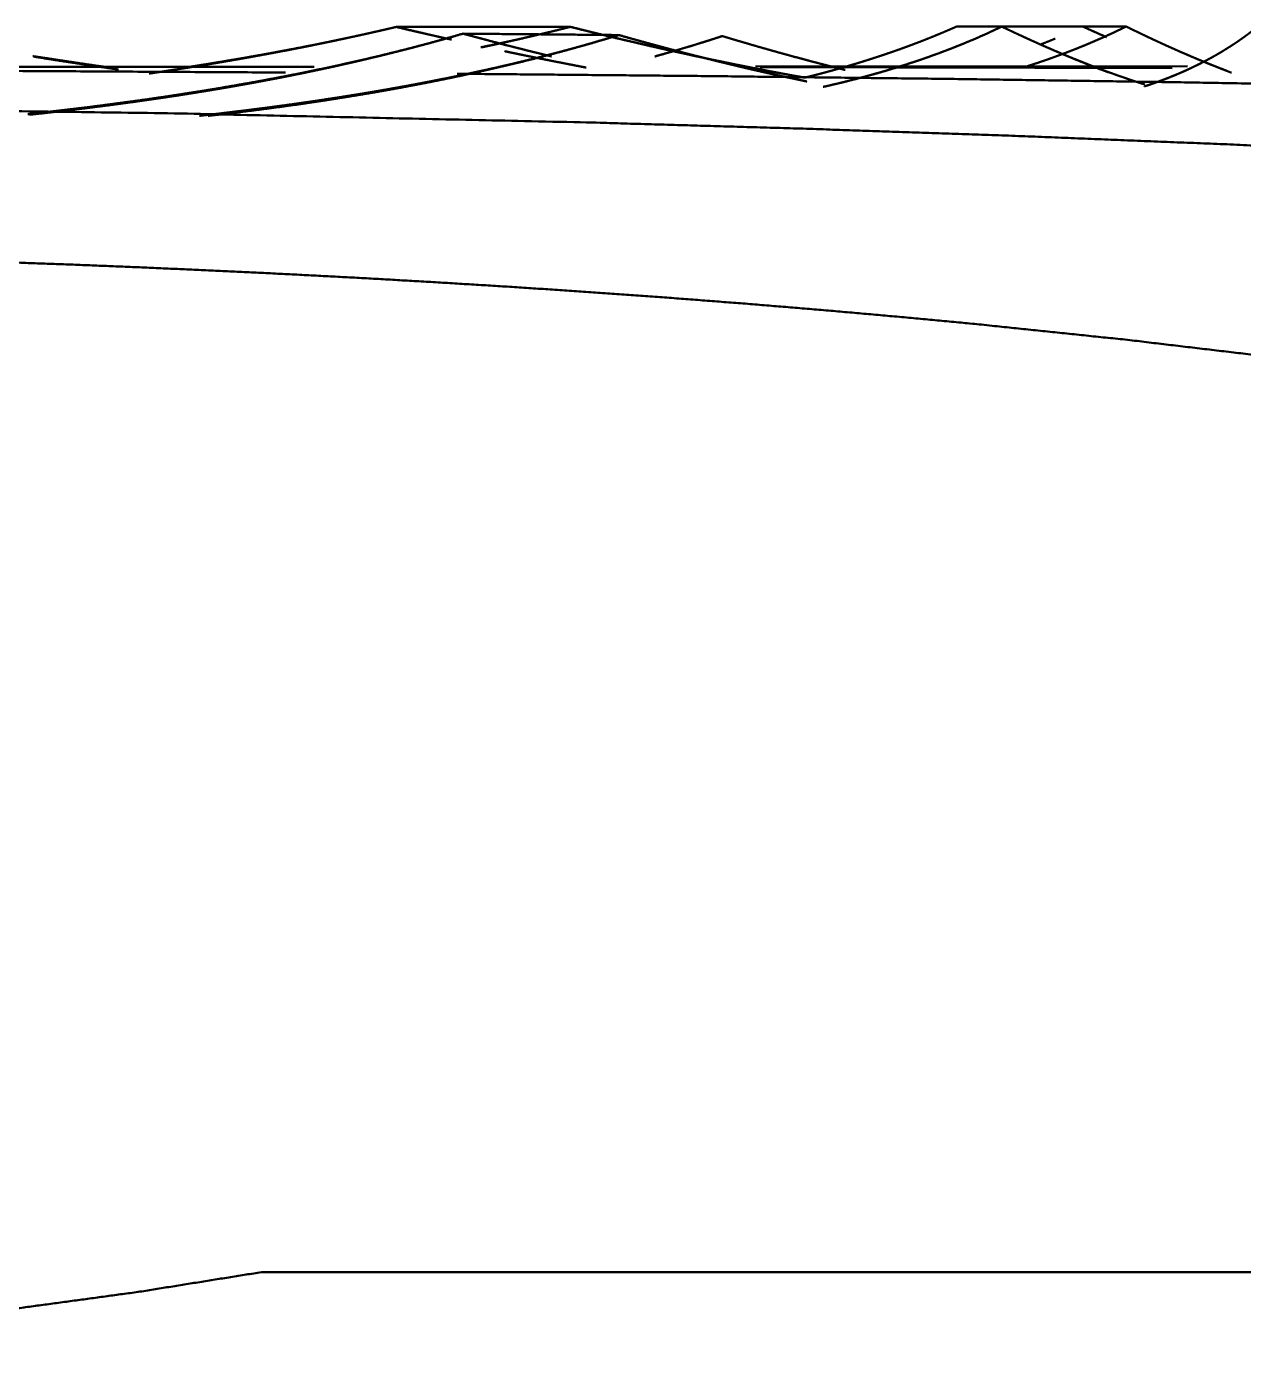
# Paper-space layout 'Layout1' of a CAD drawing. Header units: millimetres. Extents: x 37 to 380, y 30 to 264.
# Drawn here: x 264.005 to 267.034, y 169.249 to 172.55 of the extents above; entities that cross this region are included whole.
import ezdxf

# ---------------------------------------------------------------- set-up
doc = ezdxf.new("R2010")
doc.units = ezdxf.units.MM
doc.layers.add('170', color=7, linetype='Continuous', true_color=0xffffff)

psp = doc.layouts.get("Layout1")

# ---------------------------------------------------------------- linework, layer by layer
at = {"layer": '170', "color": 155, "linetype": 'Continuous', "lineweight": 50}
for p, q in [((266.8945, 172.4511), (265.8198, 172.4504)), ((266.8567, 172.4464), (265.8313, 172.4487)), ((264.5899, 169.4491), (282.8492, 169.4491))]:
    psp.add_line(p, q, dxfattribs=at)
for points, knots in [([(264.3106, 172.4331), (264.3273, 172.4356), (264.3444, 172.4382), (264.3615, 172.4408), (264.3785, 172.4434), (264.3955, 172.446), (264.4125, 172.4487), (264.4295, 172.4515), (264.4464, 172.4542), (264.4633, 172.457), (264.4802, 172.4598), (264.497, 172.4627), (264.5138, 172.4656), (264.5307, 172.4685), (264.5474, 172.4714), (264.5642, 172.4744), (264.5809, 172.4774), (264.5975, 172.4805), (264.6142, 172.4836), (264.6308, 172.4867), (264.6474, 172.4898), (264.664, 172.493), (264.6805, 172.4963), (264.6971, 172.4995), (264.7135, 172.5028), (264.73, 172.5062), (264.7464, 172.5095), (264.7628, 172.513), (264.7792, 172.5164), (264.7955, 172.5199), (264.8119, 172.5234), (264.8282, 172.527), (264.8444, 172.5306), (264.8607, 172.5342), (264.8769, 172.5379), (264.893, 172.5416), (264.9092, 172.5453), (264.9253, 172.5491)], [0, 0, 0.027048, 0.054672, 0.08227, 0.10981, 0.137326, 0.164816, 0.192249, 0.219692, 0.247043, 0.274405, 0.30171, 0.328958, 0.356214, 0.383417, 0.410596, 0.437718, 0.464817, 0.491896, 0.518918, 0.545921, 0.5729, 0.599824, 0.626728, 0.653613, 0.680439, 0.70725, 0.734006, 0.760739, 0.787454, 0.814151, 0.840794, 0.867386, 0.893989, 0.920546, 0.947049, 0.973535, 1, 1]), ([(264.9255, 172.5491), (264.9104, 172.5456), (264.8953, 172.542), (264.88, 172.5385), (264.8647, 172.5351), (264.8492, 172.5316), (264.8337, 172.5282), (264.8181, 172.5248), (264.8024, 172.5214), (264.7866, 172.5181), (264.7708, 172.5148), (264.7548, 172.5114), (264.7388, 172.5082), (264.7227, 172.5049), (264.7065, 172.5017), (264.6902, 172.4985), (264.6738, 172.4953), (264.6573, 172.4922), (264.6408, 172.4891), (264.6241, 172.486), (264.6074, 172.4829), (264.5905, 172.4798), (264.5736, 172.4768), (264.5566, 172.4738), (264.5395, 172.4708), (264.5223, 172.4679), (264.505, 172.465), (264.4877, 172.4621), (264.4702, 172.4592), (264.4526, 172.4563), (264.435, 172.4535), (264.4173, 172.4507), (264.3995, 172.4479), (264.3886, 172.4463)], [0, 0, 0.02838, 0.056824, 0.085481, 0.1142, 0.143168, 0.172156, 0.20144, 0.230704, 0.260264, 0.289845, 0.319681, 0.349539, 0.379689, 0.409825, 0.440254, 0.470746, 0.501453, 0.532225, 0.563249, 0.594338, 0.625646, 0.657015, 0.688678, 0.720329, 0.752274, 0.784281, 0.816509, 0.848839, 0.881387, 0.914, 0.946872, 0.979807, 1, 1]), ([(264.9253, 172.5491), (264.9599, 172.541), (264.9771, 172.537), (264.9943, 172.533), (265.0114, 172.5291), (265.0285, 172.5252), (265.0511, 172.5201)], [0, 0, 0.275031, 0.411909, 0.548578, 0.684551, 0.820471, 1, 1]), ([(265.0628, 172.5175), (265.0322, 172.5244), (265.0146, 172.5284), (264.9969, 172.5325), (264.9614, 172.5407), (264.9255, 172.5491)], [0, 0, 0.222819, 0.351207, 0.479787, 0.738752, 1, 1]), ([(265.1363, 172.4984), (265.1599, 172.5033), (265.1728, 172.5061), (265.1856, 172.5088), (265.1984, 172.5116), (265.2111, 172.5144), (265.2237, 172.5172), (265.2363, 172.52), (265.2488, 172.5229), (265.2613, 172.5257), (265.2737, 172.5286), (265.286, 172.5315), (265.2983, 172.5344), (265.3106, 172.5374), (265.3227, 172.5403), (265.3349, 172.5433), (265.3469, 172.5463), (265.359, 172.5493)], [0, 0, 0.105926, 0.16345, 0.220826, 0.277857, 0.33482, 0.391449, 0.447921, 0.50404, 0.560111, 0.615741, 0.671402, 0.726623, 0.781798, 0.836621, 0.8913, 0.945639, 1, 1]), ([(265.9424, 172.4228), (265.9278, 172.4255), (265.9131, 172.4281), (265.8984, 172.4308), (265.8836, 172.4336), (265.8688, 172.4363), (265.854, 172.4391), (265.8391, 172.442), (265.8242, 172.4449), (265.8093, 172.4478), (265.7943, 172.4508), (265.7793, 172.4538), (265.7642, 172.4569), (265.7491, 172.4599), (265.734, 172.4631), (265.7188, 172.4662), (265.7036, 172.4694), (265.6883, 172.4727), (265.673, 172.4759), (265.6577, 172.4793), (265.6423, 172.4826), (265.6269, 172.486), (265.6114, 172.4894), (265.596, 172.4929), (265.5804, 172.4964), (265.5648, 172.4999), (265.5493, 172.5035), (265.5336, 172.5071), (265.5179, 172.5108), (265.5022, 172.5145), (265.4864, 172.5182), (265.4706, 172.522), (265.4548, 172.5257), (265.4389, 172.5296), (265.423, 172.5334), (265.4071, 172.5373), (265.3911, 172.5413), (265.375, 172.5453), (265.359, 172.5493)], [0, 0, 0.024902, 0.049848, 0.074908, 0.100048, 0.125233, 0.150535, 0.175881, 0.201308, 0.226817, 0.252403, 0.278075, 0.303824, 0.329652, 0.355531, 0.381488, 0.407524, 0.433679, 0.459879, 0.486161, 0.512488, 0.538931, 0.565457, 0.592028, 0.618681, 0.645448, 0.672229, 0.699128, 0.726106, 0.753167, 0.780273, 0.807463, 0.834732, 0.862119, 0.889517, 0.917033, 0.944595, 0.972274, 1, 1]), ([(265.359, 172.5493), (265.3917, 172.5411), (265.4079, 172.5371), (265.4241, 172.5332), (265.4402, 172.5292), (265.4563, 172.5254), (265.4884, 172.5177), (265.5043, 172.514), (265.5202, 172.5102), (265.536, 172.5066), (265.5517, 172.5029), (265.5831, 172.4958), (265.5987, 172.4923), (265.6142, 172.4888), (265.6297, 172.4854), (265.6451, 172.482), (265.6605, 172.4786), (265.6758, 172.4753), (265.6911, 172.472), (265.7063, 172.4688), (265.7214, 172.4656), (265.7366, 172.4625), (265.7516, 172.4594), (265.7666, 172.4563), (265.7815, 172.4533), (265.7964, 172.4503), (265.8112, 172.4474), (265.826, 172.4445), (265.8407, 172.4417), (265.8554, 172.4388), (265.87, 172.4361), (265.8846, 172.4333), (265.8991, 172.4306), (265.9135, 172.428), (265.9279, 172.4254), (265.9423, 172.4228)], [0, 0, 0.05642, 0.084449, 0.112399, 0.140198, 0.167946, 0.223093, 0.250486, 0.2778, 0.304997, 0.332112, 0.38599, 0.412716, 0.439431, 0.465963, 0.492445, 0.518777, 0.545061, 0.571195, 0.597246, 0.623182, 0.649036, 0.67474, 0.700396, 0.725903, 0.751362, 0.776672, 0.8019, 0.827013, 0.852046, 0.876929, 0.901768, 0.926455, 0.951096, 0.975551, 1, 1]), ([(266.3196, 172.5498), (266.3099, 172.5456), (266.3002, 172.5414), (266.2904, 172.5372), (266.2806, 172.5331), (266.2707, 172.529), (266.2608, 172.5249), (266.2508, 172.5209), (266.2408, 172.5169), (266.2308, 172.513), (266.2207, 172.5091), (266.2105, 172.5053), (266.2004, 172.5015), (266.1901, 172.4977), (266.1799, 172.494), (266.1695, 172.4904), (266.1592, 172.4867), (266.1487, 172.4832), (266.1383, 172.4796), (266.1278, 172.4761), (266.1172, 172.4727), (266.1066, 172.4692), (266.096, 172.4659), (266.0853, 172.4625), (266.0746, 172.4592), (266.0638, 172.456), (266.053, 172.4528), (266.0421, 172.4496), (266.0313, 172.4465), (266.0203, 172.4434), (266.0093, 172.4403), (265.9983, 172.4373), (265.9872, 172.4343), (265.976, 172.4314), (265.9649, 172.4285), (265.9537, 172.4257), (265.9424, 172.4228)], [0, 0, 0.026569, 0.053201, 0.079878, 0.106609, 0.133396, 0.160288, 0.187236, 0.214233, 0.241299, 0.268413, 0.295637, 0.32293, 0.350275, 0.377683, 0.405202, 0.432727, 0.460373, 0.488084, 0.51586, 0.543703, 0.57166, 0.599636, 0.627721, 0.655883, 0.684113, 0.712413, 0.740833, 0.769274, 0.797843, 0.826477, 0.855183, 0.883969, 0.91288, 0.941807, 0.97086, 1, 1]), ([(265.9424, 172.4228), (265.9545, 172.4259), (265.9665, 172.4289), (265.9785, 172.432), (265.9904, 172.4352), (266.0022, 172.4384), (266.014, 172.4416), (266.0257, 172.4449), (266.0374, 172.4482), (266.049, 172.4516), (266.0606, 172.455), (266.072, 172.4584), (266.0835, 172.4619), (266.0948, 172.4655), (266.1061, 172.4691), (266.1174, 172.4727), (266.1285, 172.4764), (266.1397, 172.4801), (266.1507, 172.4838), (266.1617, 172.4876), (266.1727, 172.4915), (266.1835, 172.4954), (266.1944, 172.4993), (266.2051, 172.5033), (266.2158, 172.5073), (266.2265, 172.5113), (266.2371, 172.5154), (266.2476, 172.5196), (266.2581, 172.5238), (266.2684, 172.528), (266.2788, 172.5323), (266.2891, 172.5366), (266.2993, 172.541), (266.3095, 172.5454), (266.3196, 172.5498)], [0, 0, 0.031229, 0.062426, 0.093448, 0.124353, 0.155134, 0.185842, 0.216328, 0.246799, 0.277099, 0.307329, 0.33739, 0.367382, 0.397214, 0.426978, 0.456617, 0.486157, 0.515573, 0.544883, 0.574072, 0.603156, 0.632128, 0.661046, 0.689845, 0.718544, 0.747085, 0.775615, 0.803941, 0.832267, 0.860439, 0.888555, 0.916557, 0.944477, 0.972247, 1, 1]), ([(265.9881, 172.3999), (266.0068, 172.4042), (266.0278, 172.4091), (266.0487, 172.4142), (266.0694, 172.4195), (266.0899, 172.4249), (266.1103, 172.4304), (266.1305, 172.4361), (266.1506, 172.442), (266.1705, 172.448), (266.1902, 172.4542), (266.2098, 172.4606), (266.2293, 172.4671), (266.2485, 172.4738), (266.2677, 172.4807), (266.2866, 172.4877), (266.3054, 172.4949), (266.3241, 172.5022), (266.3426, 172.5097), (266.3609, 172.5174), (266.3791, 172.5253), (266.3971, 172.5333), (266.4149, 172.5416), (266.4326, 172.5499)], [0, 0, 0.040976, 0.086815, 0.132473, 0.17787, 0.223052, 0.267942, 0.312666, 0.357101, 0.401383, 0.445391, 0.489207, 0.532798, 0.576212, 0.619411, 0.6624, 0.705224, 0.747857, 0.790293, 0.832579, 0.87468, 0.916627, 0.958386, 1, 1]), ([(266.4326, 172.5499), (266.4237, 172.5457), (266.4149, 172.5415), (266.406, 172.5374), (266.397, 172.5333), (266.388, 172.5292), (266.3789, 172.5252), (266.3698, 172.5213), (266.3606, 172.5173), (266.3514, 172.5134), (266.3421, 172.5096), (266.3328, 172.5057), (266.3234, 172.502), (266.3139, 172.4982), (266.3045, 172.4945), (266.2949, 172.4908), (266.2853, 172.4872), (266.2757, 172.4836), (266.266, 172.4801), (266.2562, 172.4766), (266.2464, 172.4731), (266.2365, 172.4697), (266.2266, 172.4663), (266.2167, 172.4629), (266.2066, 172.4596), (266.1966, 172.4564), (266.1864, 172.4531), (266.1763, 172.4499), (266.166, 172.4468), (266.1557, 172.4437), (266.1454, 172.4406), (266.135, 172.4376), (266.1245, 172.4346), (266.114, 172.4316), (266.1035, 172.4287), (266.0928, 172.4258), (266.0822, 172.423), (266.0719, 172.4203)], [0, 0, 0.02547, 0.050953, 0.076598, 0.102284, 0.128035, 0.153879, 0.179838, 0.205853, 0.231935, 0.258115, 0.284412, 0.31072, 0.337187, 0.363715, 0.390365, 0.417076, 0.443902, 0.470791, 0.497795, 0.524873, 0.55212, 0.579373, 0.606762, 0.634261, 0.661889, 0.689527, 0.717346, 0.745236, 0.773257, 0.801393, 0.829611, 0.857902, 0.88637, 0.914913, 0.943591, 0.972338, 1, 1]), ([(266.6982, 172.436), (266.6963, 172.4367), (266.6886, 172.4396), (266.681, 172.4425), (266.6732, 172.4454), (266.6655, 172.4484), (266.6577, 172.4514), (266.6498, 172.4545), (266.642, 172.4576), (266.6341, 172.4608), (266.6261, 172.464), (266.6181, 172.4672), (266.6101, 172.4705), (266.602, 172.4739), (266.5939, 172.4773), (266.5858, 172.4807), (266.5776, 172.4842), (266.5694, 172.4877), (266.5611, 172.4912), (266.5528, 172.4948), (266.5445, 172.4985), (266.5361, 172.5022), (266.5277, 172.5059), (266.5192, 172.5097), (266.5107, 172.5135), (266.5022, 172.5174), (266.4937, 172.5213), (266.485, 172.5253), (266.4764, 172.5293), (266.4677, 172.5333), (266.459, 172.5374), (266.4502, 172.5415), (266.4414, 172.5457), (266.4326, 172.5499)], [0, 0, 0.007105, 0.035339, 0.06369, 0.092292, 0.121025, 0.149943, 0.179046, 0.208269, 0.237756, 0.267429, 0.297236, 0.327216, 0.357462, 0.387843, 0.418397, 0.449153, 0.48003, 0.511161, 0.542428, 0.573949, 0.605593, 0.63744, 0.669461, 0.701701, 0.73405, 0.766668, 0.799476, 0.832409, 0.865531, 0.898859, 0.932377, 0.966101, 1, 1]), ([(266.4326, 172.5499), (266.4419, 172.5455), (266.4512, 172.5411), (266.4604, 172.5367), (266.4696, 172.5324), (266.4788, 172.5282), (266.4879, 172.524), (266.497, 172.5198), (266.506, 172.5157), (266.515, 172.5117), (266.5239, 172.5077), (266.5328, 172.5037), (266.5417, 172.4998), (266.5505, 172.496), (266.5592, 172.4922), (266.568, 172.4885), (266.5766, 172.4848), (266.5853, 172.4811), (266.5939, 172.4776), (266.6024, 172.474), (266.6109, 172.4705), (266.6194, 172.4671), (266.6278, 172.4637), (266.6362, 172.4604), (266.6445, 172.4571), (266.6528, 172.4538), (266.661, 172.4507), (266.6692, 172.4475), (266.6774, 172.4444), (266.6855, 172.4414), (266.6935, 172.4384), (266.7015, 172.4355), (266.7095, 172.4326), (266.7175, 172.4297), (266.7254, 172.4269), (266.7332, 172.4242), (266.741, 172.4215), (266.7487, 172.4189), (266.7565, 172.4163), (266.7641, 172.4137), (266.7718, 172.4112), (266.7793, 172.4088), (266.7869, 172.4064), (266.7887, 172.4058)], [0, 0, 0.026858, 0.053633, 0.080193, 0.106599, 0.132851, 0.158959, 0.184903, 0.210705, 0.236293, 0.261777, 0.28707, 0.31221, 0.337187, 0.362023, 0.386707, 0.411239, 0.43557, 0.4598, 0.483839, 0.507767, 0.531506, 0.555094, 0.578533, 0.601822, 0.624911, 0.647902, 0.670704, 0.693408, 0.715913, 0.738271, 0.760481, 0.782554, 0.80448, 0.82626, 0.847842, 0.86928, 0.890631, 0.911787, 0.932798, 0.953665, 0.974337, 0.994925, 1, 1]), ([(266.7422, 172.5502), (266.7337, 172.546), (266.7251, 172.5418), (266.7165, 172.5377), (266.7078, 172.5336), (266.6991, 172.5296), (266.6903, 172.5256), (266.6815, 172.5217), (266.6727, 172.5178), (266.6638, 172.5139), (266.6549, 172.5101), (266.6459, 172.5063), (266.6369, 172.5026), (266.6279, 172.4989), (266.6188, 172.4953), (266.6097, 172.4916), (266.6006, 172.4881), (266.5914, 172.4846), (266.5822, 172.4811), (266.5729, 172.4777), (266.5636, 172.4743), (266.5542, 172.4709), (266.5448, 172.4676), (266.5354, 172.4643), (266.5259, 172.4611), (266.5164, 172.4579), (266.5069, 172.4548), (266.49, 172.4493)], [0, 0, 0.03505, 0.070187, 0.10531, 0.140574, 0.175912, 0.21124, 0.246728, 0.282209, 0.317768, 0.353477, 0.389195, 0.424996, 0.460879, 0.496832, 0.532813, 0.568937, 0.605149, 0.641391, 0.67778, 0.714188, 0.750758, 0.78735, 0.824047, 0.860827, 0.897701, 0.934673, 1, 1]), ([(266.5918, 172.4847), (266.607, 172.4906), (266.6245, 172.4975), (266.6419, 172.5046), (266.659, 172.5118), (266.676, 172.5192), (266.6928, 172.5267), (266.7095, 172.5344), (266.7259, 172.5422), (266.7422, 172.5502)], [0, 0, 0.099213, 0.213973, 0.328291, 0.44162, 0.554625, 0.666782, 0.778464, 0.889379, 1, 1]), ([(266.634, 172.5501), (266.6436, 172.5457), (266.6533, 172.5413), (266.6628, 172.537), (266.6724, 172.5328), (266.6819, 172.5286), (266.6913, 172.5244), (266.6929, 172.5237)], [0, 0, 0.164289, 0.328021, 0.490483, 0.652327, 0.812968, 0.972765, 1, 1]), ([(266.6929, 172.524), (266.6887, 172.5258), (266.6798, 172.5297), (266.6709, 172.5337), (266.6619, 172.5377), (266.6528, 172.5418), (266.6437, 172.5459), (266.6346, 172.5501)], [0, 0, 0.070843, 0.223776, 0.377269, 0.531616, 0.686887, 0.843309, 1, 1]), ([(266.7422, 172.5502), (266.7506, 172.546), (266.759, 172.5419), (266.7674, 172.5379), (266.7757, 172.5339), (266.7839, 172.5299), (266.7922, 172.526), (266.8004, 172.5221), (266.8085, 172.5183), (266.8167, 172.5145), (266.8247, 172.5108), (266.8328, 172.5071), (266.8408, 172.5034), (266.8488, 172.4998), (266.8567, 172.4962), (266.8646, 172.4927), (266.8725, 172.4892), (266.8803, 172.4858), (266.8881, 172.4824), (266.9036, 172.4757), (266.9113, 172.4725), (266.9189, 172.4692), (266.9265, 172.4661), (266.9341, 172.4629), (266.9416, 172.4598), (266.9491, 172.4568), (266.9566, 172.4538), (266.964, 172.4508), (266.9714, 172.4479), (266.9787, 172.445), (266.986, 172.4422), (266.9933, 172.4394), (267.004, 172.4353)], [0, 0, 0.032699, 0.065351, 0.097745, 0.129994, 0.162051, 0.193981, 0.225652, 0.257196, 0.288533, 0.319678, 0.350631, 0.381458, 0.412094, 0.442524, 0.472762, 0.502876, 0.532733, 0.562466, 0.621413, 0.650628, 0.679653, 0.708476, 0.737123, 0.765567, 0.79389, 0.822025, 0.849972, 0.877798, 0.905356, 0.932794, 0.960046, 1, 1]), ([(266.9929, 172.4399), (266.9909, 172.4406), (266.9837, 172.4434), (266.9764, 172.4462), (266.9691, 172.449), (266.9618, 172.4519), (266.9544, 172.4549), (266.947, 172.4578), (266.9396, 172.4609), (266.9321, 172.4639), (266.9246, 172.467), (266.9171, 172.4702), (266.9095, 172.4734), (266.9019, 172.4766), (266.8942, 172.4799), (266.8865, 172.4832), (266.8788, 172.4865), (266.8711, 172.4899), (266.8633, 172.4934), (266.8555, 172.4969), (266.8476, 172.5004), (266.8397, 172.504), (266.8318, 172.5076), (266.8238, 172.5112), (266.8158, 172.5149), (266.8078, 172.5187), (266.7997, 172.5225), (266.7916, 172.5263), (266.7835, 172.5302), (266.7753, 172.5341), (266.7671, 172.538), (266.7588, 172.542), (266.7505, 172.5461), (266.7422, 172.5502)], [0, 0, 0.007666, 0.035947, 0.064339, 0.09294, 0.121666, 0.150658, 0.179777, 0.209091, 0.238533, 0.268242, 0.298023, 0.328071, 0.358232, 0.388676, 0.41918, 0.449951, 0.480851, 0.511951, 0.543196, 0.574625, 0.60627, 0.638098, 0.670074, 0.70225, 0.734626, 0.767134, 0.79986, 0.83277, 0.865898, 0.899142, 0.932605, 0.966286, 1, 1]), ([(267.0644, 172.5457), (267.059, 172.5415), (267.0536, 172.5373), (267.0482, 172.5332), (267.0427, 172.5291), (267.0372, 172.5251), (267.0316, 172.5211), (267.0261, 172.5172), (267.0204, 172.5133), (267.0147, 172.5095), (267.009, 172.5057), (267.0033, 172.502), (266.9975, 172.4982), (266.9916, 172.4946), (266.9858, 172.491), (266.9798, 172.4874), (266.9739, 172.4839), (266.9679, 172.4804), (266.9619, 172.4769), (266.9558, 172.4735), (266.9497, 172.4702), (266.9435, 172.4669), (266.9373, 172.4636), (266.9311, 172.4604), (266.9248, 172.4572), (266.9185, 172.4541), (266.9122, 172.451), (266.9058, 172.4479), (266.8994, 172.4449), (266.8929, 172.4419), (266.8864, 172.439), (266.8799, 172.4361), (266.8733, 172.4333), (266.8667, 172.4305), (266.86, 172.4277), (266.8533, 172.425), (266.8466, 172.4223), (266.8398, 172.4197), (266.833, 172.4171), (266.8262, 172.4146), (266.8193, 172.4121), (266.8124, 172.4096), (266.8054, 172.4072), (266.7984, 172.4048), (266.7914, 172.4024), (266.7876, 172.4012)], [0, 0, 0.021653, 0.043371, 0.065092, 0.086821, 0.108577, 0.130364, 0.152108, 0.17394, 0.195788, 0.217617, 0.239538, 0.261444, 0.283429, 0.3054, 0.327415, 0.349458, 0.371548, 0.393687, 0.415876, 0.438058, 0.460335, 0.482608, 0.504996, 0.527382, 0.549827, 0.572316, 0.594882, 0.617496, 0.640175, 0.662858, 0.685669, 0.708487, 0.731375, 0.754333, 0.777364, 0.800455, 0.823571, 0.846813, 0.870081, 0.893428, 0.916843, 0.940349, 0.963864, 0.987534, 1, 1]), ([(266.7951, 172.4034), (266.7995, 172.4049), (266.8062, 172.4072), (266.8127, 172.4095), (266.8193, 172.4118), (266.8258, 172.4141), (266.8322, 172.4165), (266.8387, 172.419), (266.8451, 172.4215), (266.8514, 172.424), (266.8577, 172.4265), (266.864, 172.4291), (266.8702, 172.4317), (266.8764, 172.4343), (266.8826, 172.437), (266.8887, 172.4397), (266.8947, 172.4425), (266.9008, 172.4453), (266.9068, 172.4481), (266.9127, 172.451), (266.9187, 172.4539), (266.9246, 172.4568), (266.9304, 172.4598), (266.9362, 172.4628), (266.942, 172.4658), (266.9477, 172.4689), (266.9534, 172.472), (266.9591, 172.4752), (266.9647, 172.4784), (266.9703, 172.4816), (266.9758, 172.4848), (266.9813, 172.4881), (266.9868, 172.4915), (266.9922, 172.4948), (266.9976, 172.4982), (267.003, 172.5017), (267.0083, 172.5051), (267.0136, 172.5086), (267.0188, 172.5122), (267.024, 172.5158), (267.0292, 172.5194), (267.0343, 172.523), (267.0394, 172.5267), (267.0445, 172.5304), (267.0495, 172.5342), (267.0545, 172.538), (267.0595, 172.5418), (267.0644, 172.5457)], [0, 0, 0.015172, 0.038075, 0.060819, 0.083533, 0.106102, 0.128643, 0.151105, 0.173477, 0.195759, 0.217967, 0.2401, 0.26221, 0.284173, 0.306128, 0.327999, 0.349803, 0.371526, 0.393185, 0.414764, 0.436327, 0.457844, 0.479211, 0.500579, 0.521933, 0.543173, 0.564342, 0.585517, 0.606624, 0.627681, 0.648672, 0.669615, 0.690554, 0.71143, 0.732263, 0.753055, 0.77377, 0.794521, 0.815198, 0.835858, 0.856445, 0.877055, 0.897634, 0.918163, 0.938644, 0.959152, 0.979582, 1, 1]), ([(264.0086, 172.332), (264.053, 172.3369), (264.0909, 172.3413), (264.1287, 172.3458), (264.1658, 172.3503), (264.2028, 172.3551), (264.2392, 172.3599), (264.2755, 172.3648), (264.3112, 172.3698), (264.3467, 172.375), (264.3817, 172.3803), (264.4165, 172.3857), (264.4507, 172.3911), (264.4848, 172.3967), (264.5183, 172.4025), (264.5517, 172.4083), (264.5845, 172.4142), (264.6172, 172.4203), (264.6493, 172.4264), (264.6812, 172.4327), (264.7127, 172.4391), (264.7439, 172.4456), (264.7746, 172.4522), (264.8052, 172.459), (264.8353, 172.4658), (264.8652, 172.4727), (264.8946, 172.4798), (264.9238, 172.487), (264.9525, 172.4942), (264.9811, 172.5017), (265.0091, 172.5091), (265.037, 172.5168), (265.0644, 172.5245), (265.0917, 172.5324)], [0, 0, 0.040468, 0.075069, 0.109554, 0.143508, 0.17733, 0.210639, 0.243819, 0.276507, 0.309066, 0.341116, 0.373056, 0.404488, 0.435811, 0.466649, 0.49736, 0.527586, 0.557708, 0.587361, 0.616894, 0.645962, 0.674912, 0.703416, 0.731804, 0.759747, 0.787596, 0.814984, 0.842277, 0.869131, 0.895891, 0.922232, 0.94845, 0.974257, 1, 1]), ([(265.0917, 172.5324), (265.0779, 172.5284), (265.0642, 172.5244), (265.0504, 172.5205), (265.0366, 172.5166), (265.0227, 172.5128), (265.0088, 172.509), (264.9949, 172.5052), (264.9809, 172.5015), (264.967, 172.4978), (264.953, 172.4942), (264.9389, 172.4906), (264.9248, 172.487), (264.9107, 172.4835), (264.8966, 172.4799), (264.8824, 172.4765), (264.8682, 172.4731), (264.854, 172.4697), (264.8397, 172.4663), (264.8255, 172.463), (264.8111, 172.4597), (264.7968, 172.4565), (264.7824, 172.4532), (264.768, 172.45), (264.7536, 172.4469), (264.7391, 172.4438), (264.7246, 172.4407), (264.7101, 172.4377), (264.6955, 172.4346), (264.6809, 172.4317), (264.6663, 172.4287), (264.6517, 172.4258), (264.637, 172.4229), (264.6223, 172.4201), (264.6075, 172.4173), (264.5928, 172.4145), (264.578, 172.4117), (264.5631, 172.409), (264.5483, 172.4063), (264.5334, 172.4037), (264.5185, 172.401), (264.5035, 172.3984), (264.4886, 172.3959), (264.4736, 172.3933), (264.4585, 172.3908), (264.4435, 172.3884), (264.4284, 172.3859), (264.4132, 172.3835), (264.3981, 172.3811), (264.3829, 172.3787), (264.3677, 172.3764), (264.3525, 172.3741), (264.3372, 172.3719), (264.3219, 172.3696), (264.3066, 172.3674), (264.2912, 172.3652), (264.2759, 172.363), (264.2604, 172.3609), (264.245, 172.3588), (264.2295, 172.3567), (264.214, 172.3547), (264.183, 172.3507), (264.1674, 172.3487), (264.1518, 172.3467), (264.1361, 172.3448), (264.1205, 172.3429), (264.1048, 172.3411), (264.089, 172.3392), (264.0733, 172.3374), (264.0575, 172.3356), (264.0417, 172.3338), (264.0126, 172.3307)], [0, 0, 0.013021, 0.026034, 0.039091, 0.052156, 0.065228, 0.07833, 0.09144, 0.104595, 0.117742, 0.130916, 0.144099, 0.157312, 0.170551, 0.183803, 0.197063, 0.210353, 0.223653, 0.236983, 0.250323, 0.263693, 0.277073, 0.290467, 0.30389, 0.317341, 0.330805, 0.344299, 0.357788, 0.371327, 0.384857, 0.398438, 0.412013, 0.425637, 0.439255, 0.452906, 0.466568, 0.480263, 0.49399, 0.507711, 0.521464, 0.53525, 0.54905, 0.562862, 0.576707, 0.590568, 0.604459, 0.618366, 0.632305, 0.646259, 0.660227, 0.674209, 0.688244, 0.702273, 0.716337, 0.730417, 0.744529, 0.758657, 0.772819, 0.786995, 0.801187, 0.815414, 0.843912, 0.858203, 0.87251, 0.886851, 0.901209, 0.915582, 0.92999, 0.944414, 0.958872, 0.973347, 1, 1]), ([(265.4794, 172.5289), (265.4657, 172.5248), (265.452, 172.5206), (265.4382, 172.5165), (265.4243, 172.5125), (265.4103, 172.5084), (265.3963, 172.5044), (265.3821, 172.5004), (265.3679, 172.4965), (265.3535, 172.4926), (265.3391, 172.4887), (265.3246, 172.4849), (265.31, 172.4811), (265.2953, 172.4773), (265.2806, 172.4735), (265.2657, 172.4698), (265.2508, 172.4661), (265.2357, 172.4625), (265.2206, 172.4588), (265.2054, 172.4552), (265.1901, 172.4517), (265.1747, 172.4481), (265.1593, 172.4447), (265.1437, 172.4412), (265.1281, 172.4378), (265.1123, 172.4344), (265.0965, 172.431), (265.0806, 172.4277), (265.0646, 172.4244), (265.0485, 172.4211), (265.0323, 172.4179), (265.016, 172.4146), (264.9997, 172.4115), (264.9832, 172.4083), (264.9666, 172.4052), (264.95, 172.4021), (264.9333, 172.3991), (264.9164, 172.3961), (264.8995, 172.3931), (264.8824, 172.3901), (264.8654, 172.3872), (264.8481, 172.3843), (264.8308, 172.3815), (264.8134, 172.3787), (264.7959, 172.3759), (264.7783, 172.3731), (264.7607, 172.3704), (264.7429, 172.3677), (264.725, 172.365), (264.707, 172.3624), (264.689, 172.3598), (264.6708, 172.3572), (264.6526, 172.3547), (264.6342, 172.3522), (264.6158, 172.3497), (264.5972, 172.3473), (264.5786, 172.3449), (264.5598, 172.3425), (264.541, 172.3402), (264.522, 172.3379), (264.503, 172.3356), (264.4839, 172.3333), (264.4647, 172.3311), (264.4358, 172.3279)], [0, 0, 0.013439, 0.026888, 0.040461, 0.05404, 0.067746, 0.081477, 0.095314, 0.109178, 0.123168, 0.137167, 0.151292, 0.165423, 0.179703, 0.193989, 0.208385, 0.222827, 0.237377, 0.251956, 0.266644, 0.281379, 0.296224, 0.311095, 0.326098, 0.341127, 0.356269, 0.371457, 0.386755, 0.402103, 0.417561, 0.433049, 0.448647, 0.464294, 0.480072, 0.495881, 0.511818, 0.527768, 0.543867, 0.559997, 0.576258, 0.592532, 0.608955, 0.62541, 0.641995, 0.658614, 0.675362, 0.692143, 0.709055, 0.726019, 0.743096, 0.760224, 0.777484, 0.794778, 0.812202, 0.829659, 0.84727, 0.864893, 0.882668, 0.900476, 0.918437, 0.936412, 0.954539, 0.972699, 1, 1]), ([(264.4576, 172.3279), (264.4818, 172.3307), (264.5132, 172.3344), (264.5444, 172.3382), (264.5756, 172.3421), (264.6066, 172.3461), (264.6375, 172.3503), (264.6683, 172.3545), (264.6989, 172.3589), (264.7295, 172.3635), (264.7599, 172.3681), (264.7902, 172.3729), (264.8204, 172.3778), (264.8504, 172.3828), (264.8803, 172.3879), (264.9101, 172.3932), (264.9398, 172.3986), (264.9693, 172.4042), (264.9988, 172.4098), (265.0281, 172.4157), (265.0573, 172.4216), (265.0863, 172.4277), (265.1152, 172.434), (265.144, 172.4404), (265.1727, 172.4469), (265.2012, 172.4536), (265.2296, 172.4604), (265.2579, 172.4674), (265.2861, 172.4745), (265.3141, 172.4818), (265.342, 172.4893), (265.3697, 172.4969), (265.3974, 172.5046), (265.4248, 172.5126), (265.4522, 172.5207), (265.4794, 172.5289)], [0, 0, 0.023341, 0.053636, 0.083825, 0.113931, 0.143932, 0.173829, 0.203624, 0.233317, 0.26291, 0.292423, 0.321816, 0.351131, 0.380328, 0.40945, 0.438474, 0.467405, 0.496224, 0.524969, 0.553603, 0.582165, 0.610622, 0.638989, 0.667269, 0.695466, 0.723576, 0.751586, 0.779515, 0.807384, 0.835137, 0.862812, 0.890412, 0.917937, 0.945355, 0.972712, 1, 1]), ([(265.3089, 172.4763), (265.2904, 172.4809), (265.2782, 172.4839), (265.2659, 172.4869), (265.2414, 172.4931), (265.2291, 172.4962), (265.2167, 172.4994), (265.2043, 172.5025), (265.1795, 172.509), (265.167, 172.5122), (265.1546, 172.5155), (265.1295, 172.5222), (265.1169, 172.5255), (265.1043, 172.5289), (265.0917, 172.5324)], [0, 0, 0.085079, 0.141154, 0.197351, 0.310192, 0.366837, 0.423605, 0.480585, 0.594972, 0.652402, 0.709945, 0.82548, 0.883562, 0.941769, 1, 1]), ([(265.0917, 172.5324), (265.1055, 172.5286), (265.1192, 172.5249), (265.133, 172.5213), (265.1466, 172.5176), (265.1602, 172.514), (265.1738, 172.5105), (265.1874, 172.5069), (265.2009, 172.5035), (265.2143, 172.5), (265.2277, 172.4966), (265.2411, 172.4932), (265.2544, 172.4898), (265.2677, 172.4865), (265.2809, 172.4833), (265.2941, 172.48), (265.3072, 172.4768), (265.3117, 172.4757)], [0, 0, 0.062873, 0.125634, 0.188085, 0.250413, 0.31233, 0.374224, 0.43572, 0.497094, 0.558246, 0.6191, 0.679733, 0.740244, 0.800446, 0.860439, 0.920123, 0.979686, 1, 1]), ([(265.2707, 172.5278), (265.2588, 172.5251), (265.242, 172.5212), (265.2252, 172.5174), (265.2083, 172.5136), (265.1914, 172.5098), (265.1744, 172.5061), (265.1574, 172.5024), (265.1406, 172.4989)], [0, 0, 0.091439, 0.221021, 0.350685, 0.480584, 0.610566, 0.740768, 0.871224, 1, 1]), ([(265.4794, 172.5289), (265.5061, 172.5214), (265.5194, 172.5177), (265.5326, 172.514), (265.5458, 172.5104), (265.559, 172.5068), (265.5722, 172.5032), (265.5853, 172.4997), (265.5984, 172.4962), (265.6115, 172.4927), (265.6245, 172.4893), (265.6375, 172.4859), (265.6504, 172.4825), (265.6633, 172.4792), (265.6762, 172.4759), (265.6891, 172.4727), (265.7019, 172.4695), (265.7146, 172.4663), (265.7274, 172.4631), (265.7401, 172.46), (265.7528, 172.457), (265.7654, 172.4539), (265.778, 172.4509), (265.7906, 172.448), (265.8031, 172.4451), (265.8156, 172.4422), (265.8281, 172.4393), (265.8405, 172.4365), (265.8529, 172.4337), (265.8653, 172.431), (265.8776, 172.4283), (265.8899, 172.4256), (265.9022, 172.423), (265.9144, 172.4204), (265.9266, 172.4179), (265.9388, 172.4153), (265.9402, 172.415)], [0, 0, 0.058358, 0.087423, 0.116387, 0.145244, 0.174042, 0.202739, 0.23137, 0.259901, 0.288367, 0.316691, 0.344992, 0.37315, 0.401245, 0.429238, 0.457174, 0.485004, 0.512728, 0.540395, 0.567961, 0.595422, 0.62282, 0.650076, 0.677312, 0.704406, 0.731443, 0.75837, 0.785241, 0.812012, 0.83868, 0.865243, 0.891751, 0.918154, 0.944502, 0.970704, 0.996845, 1, 1]), ([(265.9471, 172.4134), (265.9413, 172.4146), (265.9285, 172.4173), (265.9157, 172.42), (265.9028, 172.4227), (265.8899, 172.4254), (265.877, 172.4283), (265.864, 172.4311), (265.8509, 172.434), (265.8378, 172.437), (265.8247, 172.44), (265.8115, 172.443), (265.7982, 172.4461), (265.7849, 172.4492), (265.7715, 172.4524), (265.7581, 172.4556), (265.7447, 172.4589), (265.7312, 172.4621), (265.7176, 172.4655), (265.704, 172.4689), (265.6903, 172.4723), (265.6766, 172.4758), (265.6629, 172.4793), (265.6491, 172.4828), (265.6352, 172.4864), (265.6213, 172.4901), (265.6073, 172.4938), (265.5933, 172.4975), (265.5793, 172.5013), (265.5652, 172.5051), (265.551, 172.509), (265.5368, 172.5129), (265.5225, 172.5168), (265.5082, 172.5208), (265.4938, 172.5249), (265.4794, 172.5289)], [0, 0, 0.012438, 0.039468, 0.066599, 0.093916, 0.121293, 0.148819, 0.176446, 0.204218, 0.23205, 0.260073, 0.288195, 0.31647, 0.344802, 0.373321, 0.401906, 0.430637, 0.459507, 0.488492, 0.517576, 0.54681, 0.576148, 0.605632, 0.635221, 0.664961, 0.694765, 0.724756, 0.75481, 0.785053, 0.815365, 0.845865, 0.876428, 0.907139, 0.937961, 0.968931, 1, 1]), ([(265.7368, 172.5264), (265.7243, 172.5223), (265.7117, 172.5182), (265.6992, 172.5142), (265.6866, 172.5103), (265.6739, 172.5063), (265.6613, 172.5024), (265.6486, 172.4986), (265.6358, 172.4948), (265.6231, 172.491), (265.6103, 172.4873), (265.5974, 172.4836), (265.5846, 172.4799), (265.5691, 172.4756)], [0, 0, 0.075096, 0.150267, 0.225555, 0.300902, 0.376517, 0.452079, 0.527893, 0.60377, 0.679805, 0.755904, 0.832147, 0.908569, 1, 1]), ([(265.6512, 172.4993), (265.6906, 172.5115), (265.7139, 172.5189), (265.737, 172.5264)], [0, 0, 0.458765, 0.729662, 1, 1]), ([(265.737, 172.5264), (265.7498, 172.5225), (265.7625, 172.5187), (265.7752, 172.5149), (265.7879, 172.5112), (265.8005, 172.5075), (265.8131, 172.5038), (265.8256, 172.5002), (265.8381, 172.4966), (265.8506, 172.4931), (265.863, 172.4895), (265.8754, 172.4861), (265.8877, 172.4827), (265.8999, 172.4793), (265.9122, 172.4759), (265.9365, 172.4694), (265.9606, 172.463), (265.9726, 172.4598), (265.9846, 172.4567), (265.9965, 172.4536), (266.0084, 172.4506), (266.0202, 172.4476), (266.043, 172.442)], [0, 0, 0.042093, 0.084033, 0.125811, 0.167427, 0.208818, 0.250111, 0.29118, 0.33216, 0.372916, 0.413511, 0.453945, 0.494219, 0.53427, 0.574232, 0.653552, 0.732233, 0.771336, 0.810287, 0.849009, 0.887643, 0.926056, 1, 1]), ([(266.5659, 172.5202), (266.5557, 172.516), (266.5455, 172.5119), (266.5354, 172.5079), (266.5284, 172.5051)], [0, 0, 0.274156, 0.544314, 0.814949, 1, 1]), ([(265.1956, 172.4886), (265.1971, 172.4883), (265.2138, 172.4848), (265.2303, 172.4813), (265.2469, 172.4779), (265.2634, 172.4745), (265.2798, 172.4712), (265.2962, 172.4679), (265.3126, 172.4646), (265.3289, 172.4614), (265.3452, 172.4582), (265.3614, 172.455), (265.3776, 172.4519), (265.3978, 172.448)], [0, 0, 0.00748, 0.089828, 0.171939, 0.253823, 0.33547, 0.41689, 0.498075, 0.578925, 0.659647, 0.740036, 0.820288, 0.900206, 1, 1]), ([(265.2995, 172.4672), (265.2717, 172.4728), (265.2549, 172.4762), (265.2382, 172.4797), (265.2214, 172.4832), (265.2046, 172.4867), (265.1958, 172.4886)], [0, 0, 0.268628, 0.429596, 0.590833, 0.753105, 0.915627, 1, 1]), ([(265.5699, 172.4759), (265.5951, 172.483), (265.6079, 172.4866)], [0, 0, 0.6607, 1, 1]), ([(264.6497, 172.4356), (263.8902, 172.44), (262.6875, 172.4443), (260.2822, 172.4475), (257.6369, 172.4473)], [0, 0, 0.108301, 0.279798, 0.622791, 1, 1]), ([(264.0206, 172.4764), (264.0454, 172.4726), (264.0798, 172.4674), (264.1139, 172.4623), (264.1477, 172.4572), (264.1813, 172.4523), (264.214, 172.4476)], [0, 0, 0.128247, 0.306208, 0.482626, 0.65751, 0.83086, 1, 1]), ([(264.2344, 172.443), (264.2088, 172.4468), (264.1744, 172.4519), (264.1398, 172.4571), (264.105, 172.4624), (264.0702, 172.4678), (264.0247, 172.4749)], [0, 0, 0.121746, 0.286077, 0.451036, 0.616535, 0.782656, 1, 1]), ([(277.1032, 169.4491), (277.0924, 169.5992), (277.0719, 169.7483), (277.0409, 169.8958), (276.9992, 170.0404), (276.9463, 170.1813), (276.8826, 170.3175), (276.8081, 170.4481), (276.7236, 170.5723), (276.6296, 170.6896), (276.5272, 170.7999), (276.4174, 170.9029), (276.3014, 170.9989), (276.1802, 171.0881), (276.0547, 171.1709), (275.9255, 171.2478), (275.7932, 171.3192), (275.6583, 171.3855), (275.5212, 171.4472), (275.3822, 171.5047), (275.2418, 171.5583), (275.1, 171.6083), (274.957, 171.655), (274.8132, 171.6988), (274.6685, 171.7398), (274.3772, 171.8144), (274.0838, 171.8803), (273.7889, 171.9388), (273.4928, 171.9908), (273.1957, 172.0373), (272.8979, 172.0789), (272.5996, 172.1162), (272.3008, 172.1497), (272.0016, 172.1799), (271.7022, 172.2072), (271.4025, 172.2318), (271.1027, 172.254), (270.5025, 172.2923), (269.902, 172.3235), (269.3012, 172.3489), (268.7002, 172.3696), (268.0991, 172.3865), (267.4979, 172.4), (266.8967, 172.411), (266.2954, 172.4198), (265.6941, 172.4268), (265.0928, 172.4324), (265.0772, 172.4325)], [0, 0, 0.011355, 0.022722, 0.034093, 0.04546, 0.05682, 0.068171, 0.079517, 0.090861, 0.102209, 0.113565, 0.124928, 0.136293, 0.147655, 0.15901, 0.17036, 0.181708, 0.193055, 0.204403, 0.215754, 0.227105, 0.238456, 0.249807, 0.261158, 0.272509, 0.295209, 0.317909, 0.340605, 0.363302, 0.385997, 0.408694, 0.431392, 0.454091, 0.476789, 0.499486, 0.522183, 0.54488, 0.590273, 0.635667, 0.681062, 0.726455, 0.77185, 0.817246, 0.86264, 0.908034, 0.953428, 0.99882, 1, 1]), ([(274.8372, 169.4491), (274.8269, 169.5807), (274.808, 169.7114), (274.78, 169.8406), (274.7429, 169.9673), (274.6964, 170.0909), (274.6408, 170.2105), (274.5763, 170.3256), (274.5034, 170.4355), (274.4228, 170.5399), (274.3352, 170.6386), (274.2415, 170.7316), (274.1424, 170.8189), (274.0388, 170.9007), (273.9314, 170.9774), (273.8207, 171.0492), (273.7072, 171.1164), (273.5913, 171.1794), (273.4734, 171.2385), (273.3536, 171.294), (273.2324, 171.3461), (272.9862, 171.4414), (272.7362, 171.5261), (272.4833, 171.6018), (272.2283, 171.6697), (271.9717, 171.7308), (271.7137, 171.786), (271.4547, 171.836), (271.1948, 171.8815), (270.9343, 171.9229), (270.6731, 171.9607), (270.4116, 171.9952), (270.1497, 172.0269), (269.8874, 172.056), (269.625, 172.0826), (269.0994, 172.1297), (268.5733, 172.1695), (268.0468, 172.2034), (267.52, 172.2322), (266.9929, 172.2569), (266.4657, 172.2779), (265.9384, 172.2959), (265.4111, 172.3111), (264.3561, 172.3342), (263.301, 172.3488), (262.2458, 172.3565), (261.1906, 172.359), (260.663, 172.3591), (259.6078, 172.3586), (258.5526, 172.3586), (257.4974, 172.3591), (256.9697, 172.359), (255.9145, 172.3564), (254.8592, 172.3488), (253.8042, 172.3342), (252.7492, 172.3111), (252.2218, 172.2959), (251.6944, 172.2779), (251.1672, 172.2568), (250.6401, 172.2321), (250.1132, 172.2032), (249.5866, 172.1693), (249.0605, 172.1294), (248.535, 172.0823), (248.2726, 172.0557), (248.0104, 172.0266), (247.7485, 171.9949), (247.487, 171.9603), (247.2258, 171.9225), (246.9653, 171.8811), (246.7054, 171.8356), (246.4463, 171.7854), (246.1884, 171.7302), (245.9317, 171.669), (245.6768, 171.6011), (245.424, 171.5254), (245.1742, 171.4407), (244.9282, 171.3453), (244.807, 171.2931), (244.6873, 171.2376), (244.5693, 171.1784), (244.4534, 171.1153), (244.3399, 171.0479), (244.2292, 170.976), (244.1218, 170.8992), (244.0183, 170.8172), (243.9193, 170.7298), (243.8256, 170.6367), (243.7382, 170.5379), (243.6577, 170.4334), (243.585, 170.3234), (243.5207, 170.2083), (243.4653, 170.0886), (243.419, 169.965), (243.382, 169.8383), (243.3542, 169.7092), (243.3355, 169.5785), (243.3253, 169.447)], [0, 0, 0.003908, 0.00782, 0.011732, 0.015643, 0.019552, 0.023458, 0.027364, 0.031269, 0.035175, 0.039083, 0.042992, 0.046902, 0.05081, 0.054718, 0.058625, 0.062531, 0.066437, 0.070344, 0.074252, 0.07816, 0.085977, 0.093793, 0.101608, 0.109422, 0.117234, 0.125046, 0.132857, 0.140669, 0.148481, 0.156294, 0.164106, 0.171918, 0.179731, 0.187543, 0.203167, 0.21879, 0.234413, 0.250036, 0.265659, 0.281282, 0.296905, 0.312528, 0.343773, 0.375019, 0.406264, 0.437509, 0.453132, 0.484377, 0.515623, 0.54687, 0.562494, 0.593742, 0.624988, 0.656233, 0.687478, 0.703103, 0.718727, 0.734351, 0.749976, 0.765602, 0.781226, 0.796849, 0.812472, 0.820282, 0.828094, 0.835906, 0.843718, 0.85153, 0.859343, 0.867156, 0.874968, 0.882781, 0.890593, 0.898405, 0.906218, 0.91403, 0.921842, 0.92575, 0.929657, 0.933565, 0.937472, 0.94138, 0.945289, 0.949199, 0.95311, 0.957021, 0.960931, 0.964839, 0.968744, 0.972648, 0.976552, 0.980457, 0.984365, 0.988273, 0.992183, 0.996093, 1, 1]), ([(271.0968, 170.2442), (271.0921, 170.2509), (271.0874, 170.2576), (271.0825, 170.2644), (271.0776, 170.2711), (271.0726, 170.278), (271.0675, 170.2847), (271.0623, 170.2916), (271.057, 170.2985), (271.0516, 170.3054), (271.0462, 170.3123), (271.0406, 170.3192), (271.0349, 170.3262), (271.0292, 170.3332), (271.0233, 170.3402), (271.0174, 170.3472), (271.0114, 170.3542), (271.0052, 170.3613), (270.9991, 170.3684), (270.9927, 170.3755), (270.9863, 170.3826), (270.9798, 170.3898), (270.9733, 170.397), (270.9665, 170.4042), (270.9598, 170.4114), (270.9529, 170.4186), (270.946, 170.4259), (270.9389, 170.4331), (270.9317, 170.4404), (270.9244, 170.4477), (270.9171, 170.455), (270.9096, 170.4624), (270.9021, 170.4697), (270.8744, 170.4962), (270.8462, 170.5221), (270.8168, 170.5481), (270.787, 170.5736), (270.7561, 170.5991), (270.7247, 170.6242), (270.6922, 170.6494), (270.6593, 170.674), (270.5995, 170.7168), (270.5385, 170.758), (270.4748, 170.7986), (270.4102, 170.8377), (270.3427, 170.8763), (270.2744, 170.9134), (270.2032, 170.9501), (270.1313, 170.9853), (270.0566, 171.02), (269.9813, 171.0534), (269.8742, 171.0983), (269.7662, 171.1407), (269.6528, 171.1825), (269.5386, 171.2222), (269.4191, 171.2612), (269.299, 171.2981), (269.1737, 171.3345), (269.0478, 171.369), (268.8588, 171.4173), (268.669, 171.462), (268.4707, 171.5051), (268.2717, 171.545), (268.0647, 171.5834), (267.8572, 171.619), (267.4939, 171.6751), (267.1295, 171.7245), (266.7452, 171.7701), (266.3603, 171.8102), (266.1718, 171.8279), (265.9833, 171.8446), (265.7942, 171.8602), (265.605, 171.8748), (265.4154, 171.8884), (265.2256, 171.9011), (265.0354, 171.9128), (264.8452, 171.9237), (264.6544, 171.9337), (264.4636, 171.9429), (264.2747, 171.9512), (264.0858, 171.9587), (263.8969, 171.9654), (263.7079, 171.9714), (263.5188, 171.9766), (263.3296, 171.981), (263.1746, 171.9842), (263.0196, 171.9868), (262.8621, 171.9891), (262.7046, 171.9909), (262.5445, 171.9923), (262.3844, 171.9932), (262.2216, 171.9937), (262.0589, 171.9938), (261.9534, 171.9937), (261.8479, 171.9935), (261.6181, 171.9926), (261.3697, 171.9914), (261.0462, 171.9896), (260.6452, 171.9877), (260.222, 171.9862), (259.8208, 171.9853), (259.4407, 171.985), (259.0813, 171.9849)], [0, 0, 0.000662, 0.001324, 0.001997, 0.00267, 0.003355, 0.004039, 0.004736, 0.005433, 0.006142, 0.00685, 0.007571, 0.008292, 0.009025, 0.009759, 0.010503, 0.011248, 0.012007, 0.012764, 0.013534, 0.014305, 0.015087, 0.015871, 0.016666, 0.017461, 0.018269, 0.019078, 0.019899, 0.02072, 0.021555, 0.022389, 0.023236, 0.024083, 0.027175, 0.030267, 0.03343, 0.036595, 0.039834, 0.043074, 0.046393, 0.049712, 0.055646, 0.06158, 0.067678, 0.073776, 0.080049, 0.086324, 0.092781, 0.09924, 0.10589, 0.112539, 0.121906, 0.131274, 0.141026, 0.150781, 0.160924, 0.171068, 0.181599, 0.192132, 0.207869, 0.223609, 0.239985, 0.256362, 0.273351, 0.290341, 0.320011, 0.349681, 0.380912, 0.412143, 0.427418, 0.442695, 0.458005, 0.473317, 0.488661, 0.504004, 0.519383, 0.534761, 0.550178, 0.565595, 0.580849, 0.596104, 0.61136, 0.626617, 0.641889, 0.65716, 0.66967, 0.682179, 0.694891, 0.707603, 0.720523, 0.733444, 0.746578, 0.759713, 0.768223, 0.776736, 0.795281, 0.815329, 0.841433, 0.873796, 0.907945, 0.940326, 0.970997, 1, 1]), ([(262.0997, 169.2491), (262.4144, 169.253), (262.7284, 169.261), (262.885, 169.267), (263.0415, 169.2747), (263.1976, 169.2842), (263.3534, 169.2954), (263.6643, 169.3231), (263.974, 169.3578), (264.2826, 169.3998), (264.5899, 169.4491)], [0, 0, 0.12581, 0.251396, 0.314074, 0.376683, 0.439215, 0.501686, 0.62645, 0.751045, 0.875542, 1, 1])]:
    psp.add_open_spline(points, degree=1, knots=knots, dxfattribs=at)
for points in [[(265.359, 172.5493), (264.9253, 172.5491)], [(264.9253, 172.5491), (265.359, 172.5493)], [(266.634, 172.5501), (266.3196, 172.5498)], [(266.3196, 172.5498), (266.634, 172.5501)], [(266.4326, 172.5499), (266.7422, 172.5502)], [(266.7422, 172.5502), (266.4326, 172.5499)], [(265.0917, 172.5324), (265.4794, 172.5289)], [(265.4794, 172.5289), (265.0917, 172.5324)], [(264.7186, 172.4495), (262.9837, 172.4495)], [(264.7212, 172.4496), (264.3711, 172.4494)]]:
    psp.add_open_spline(points, degree=1, dxfattribs=at)

doc.saveas('drawing.dxf')
